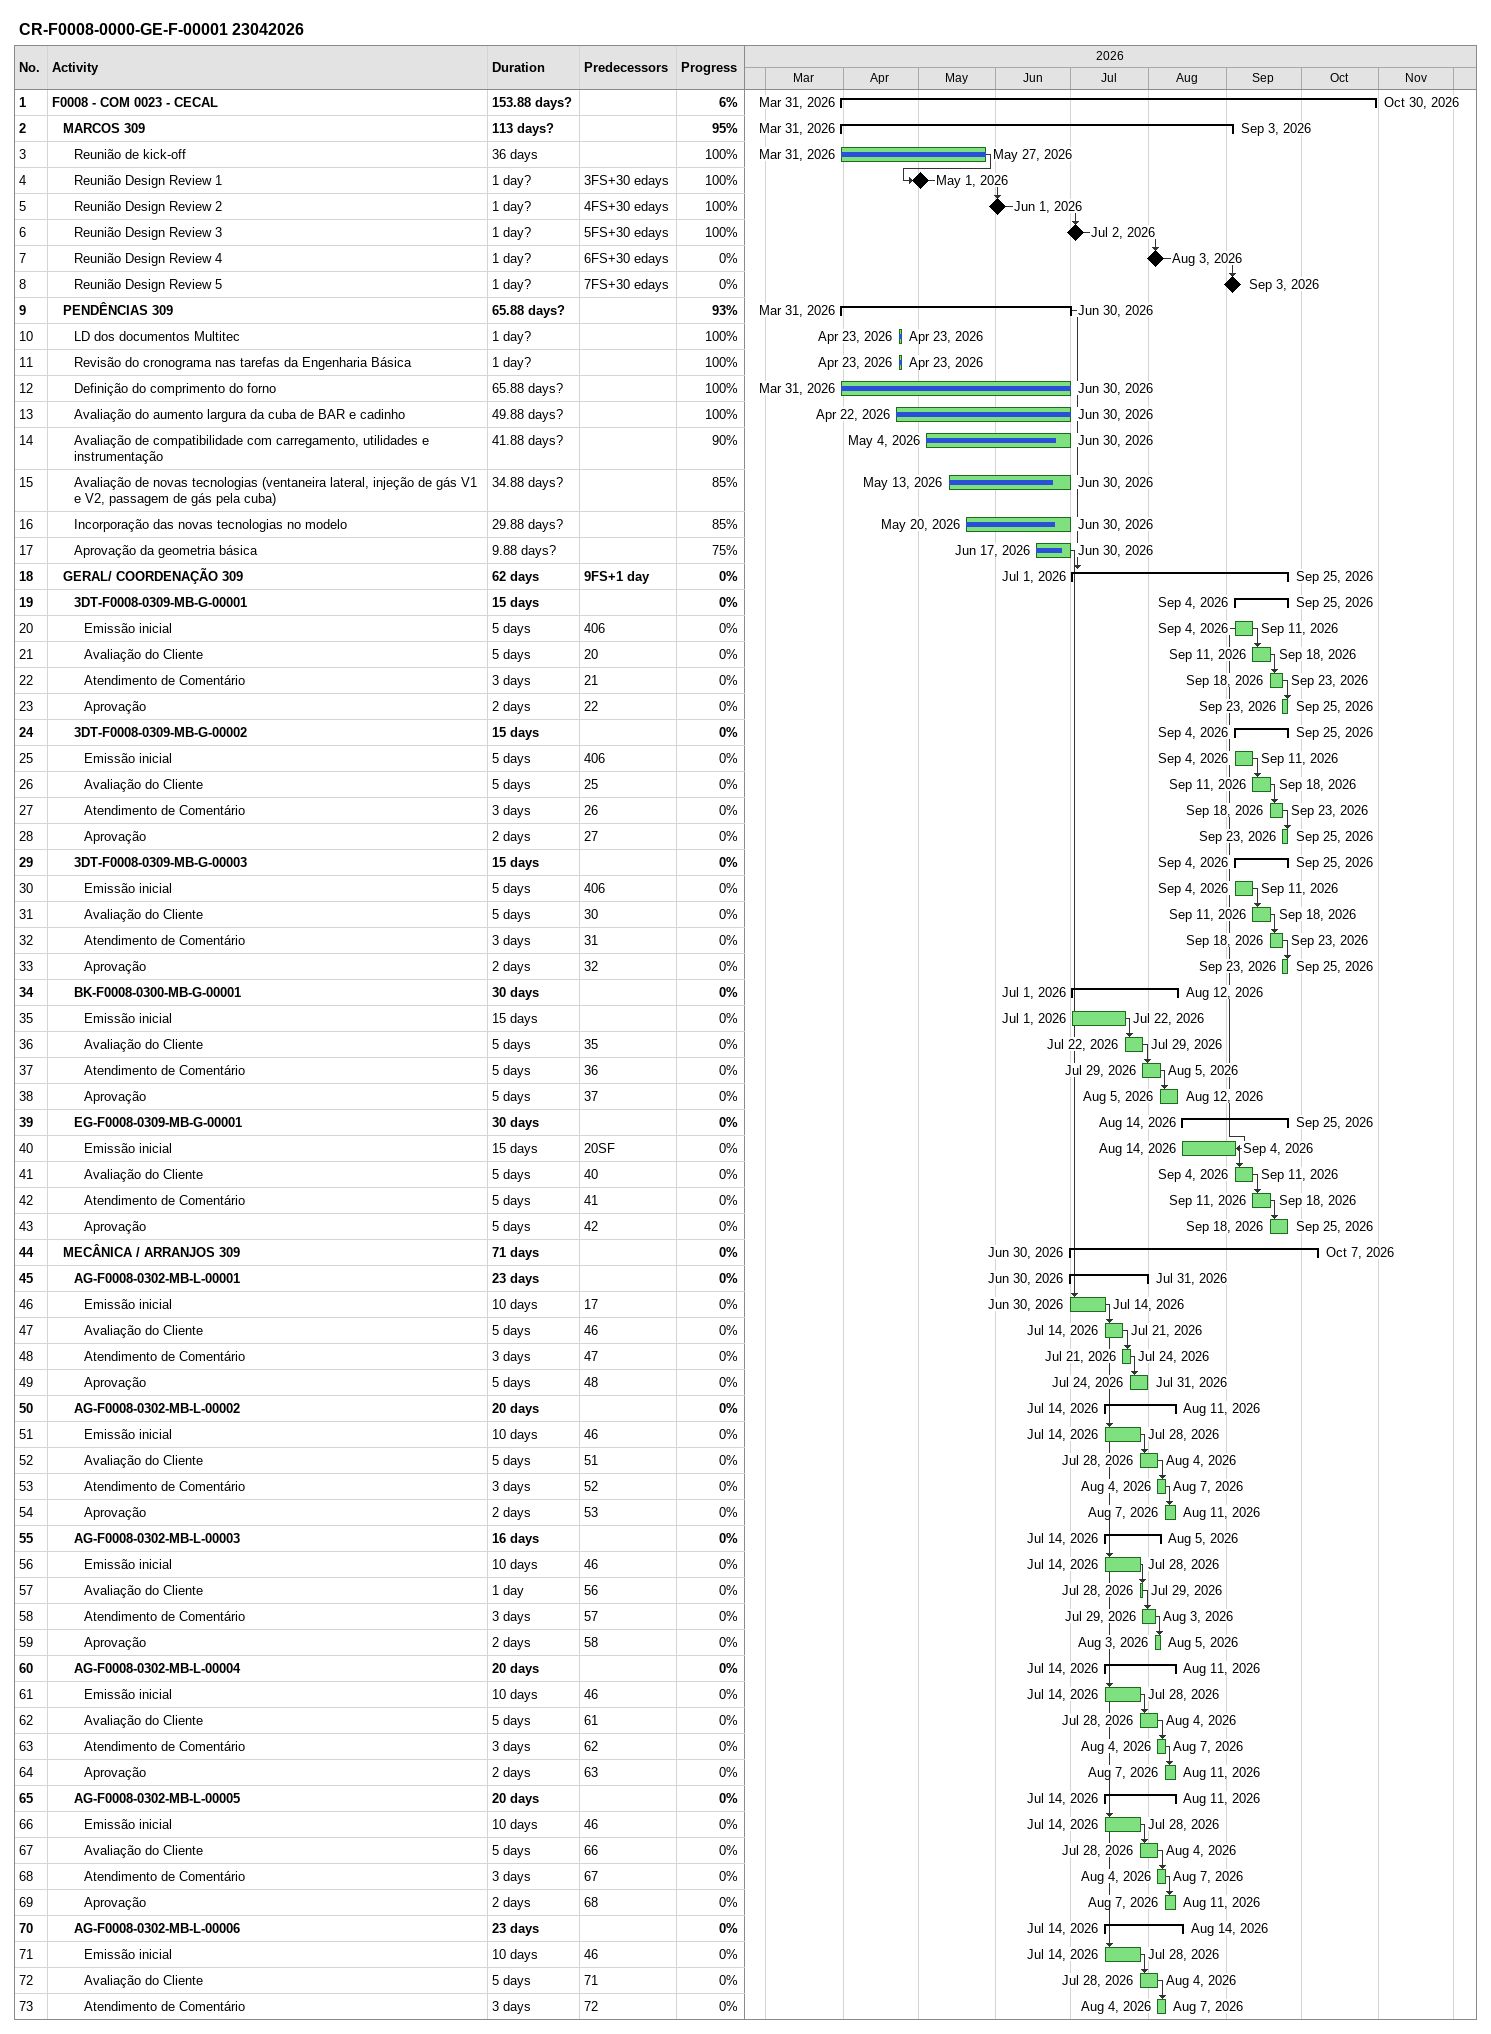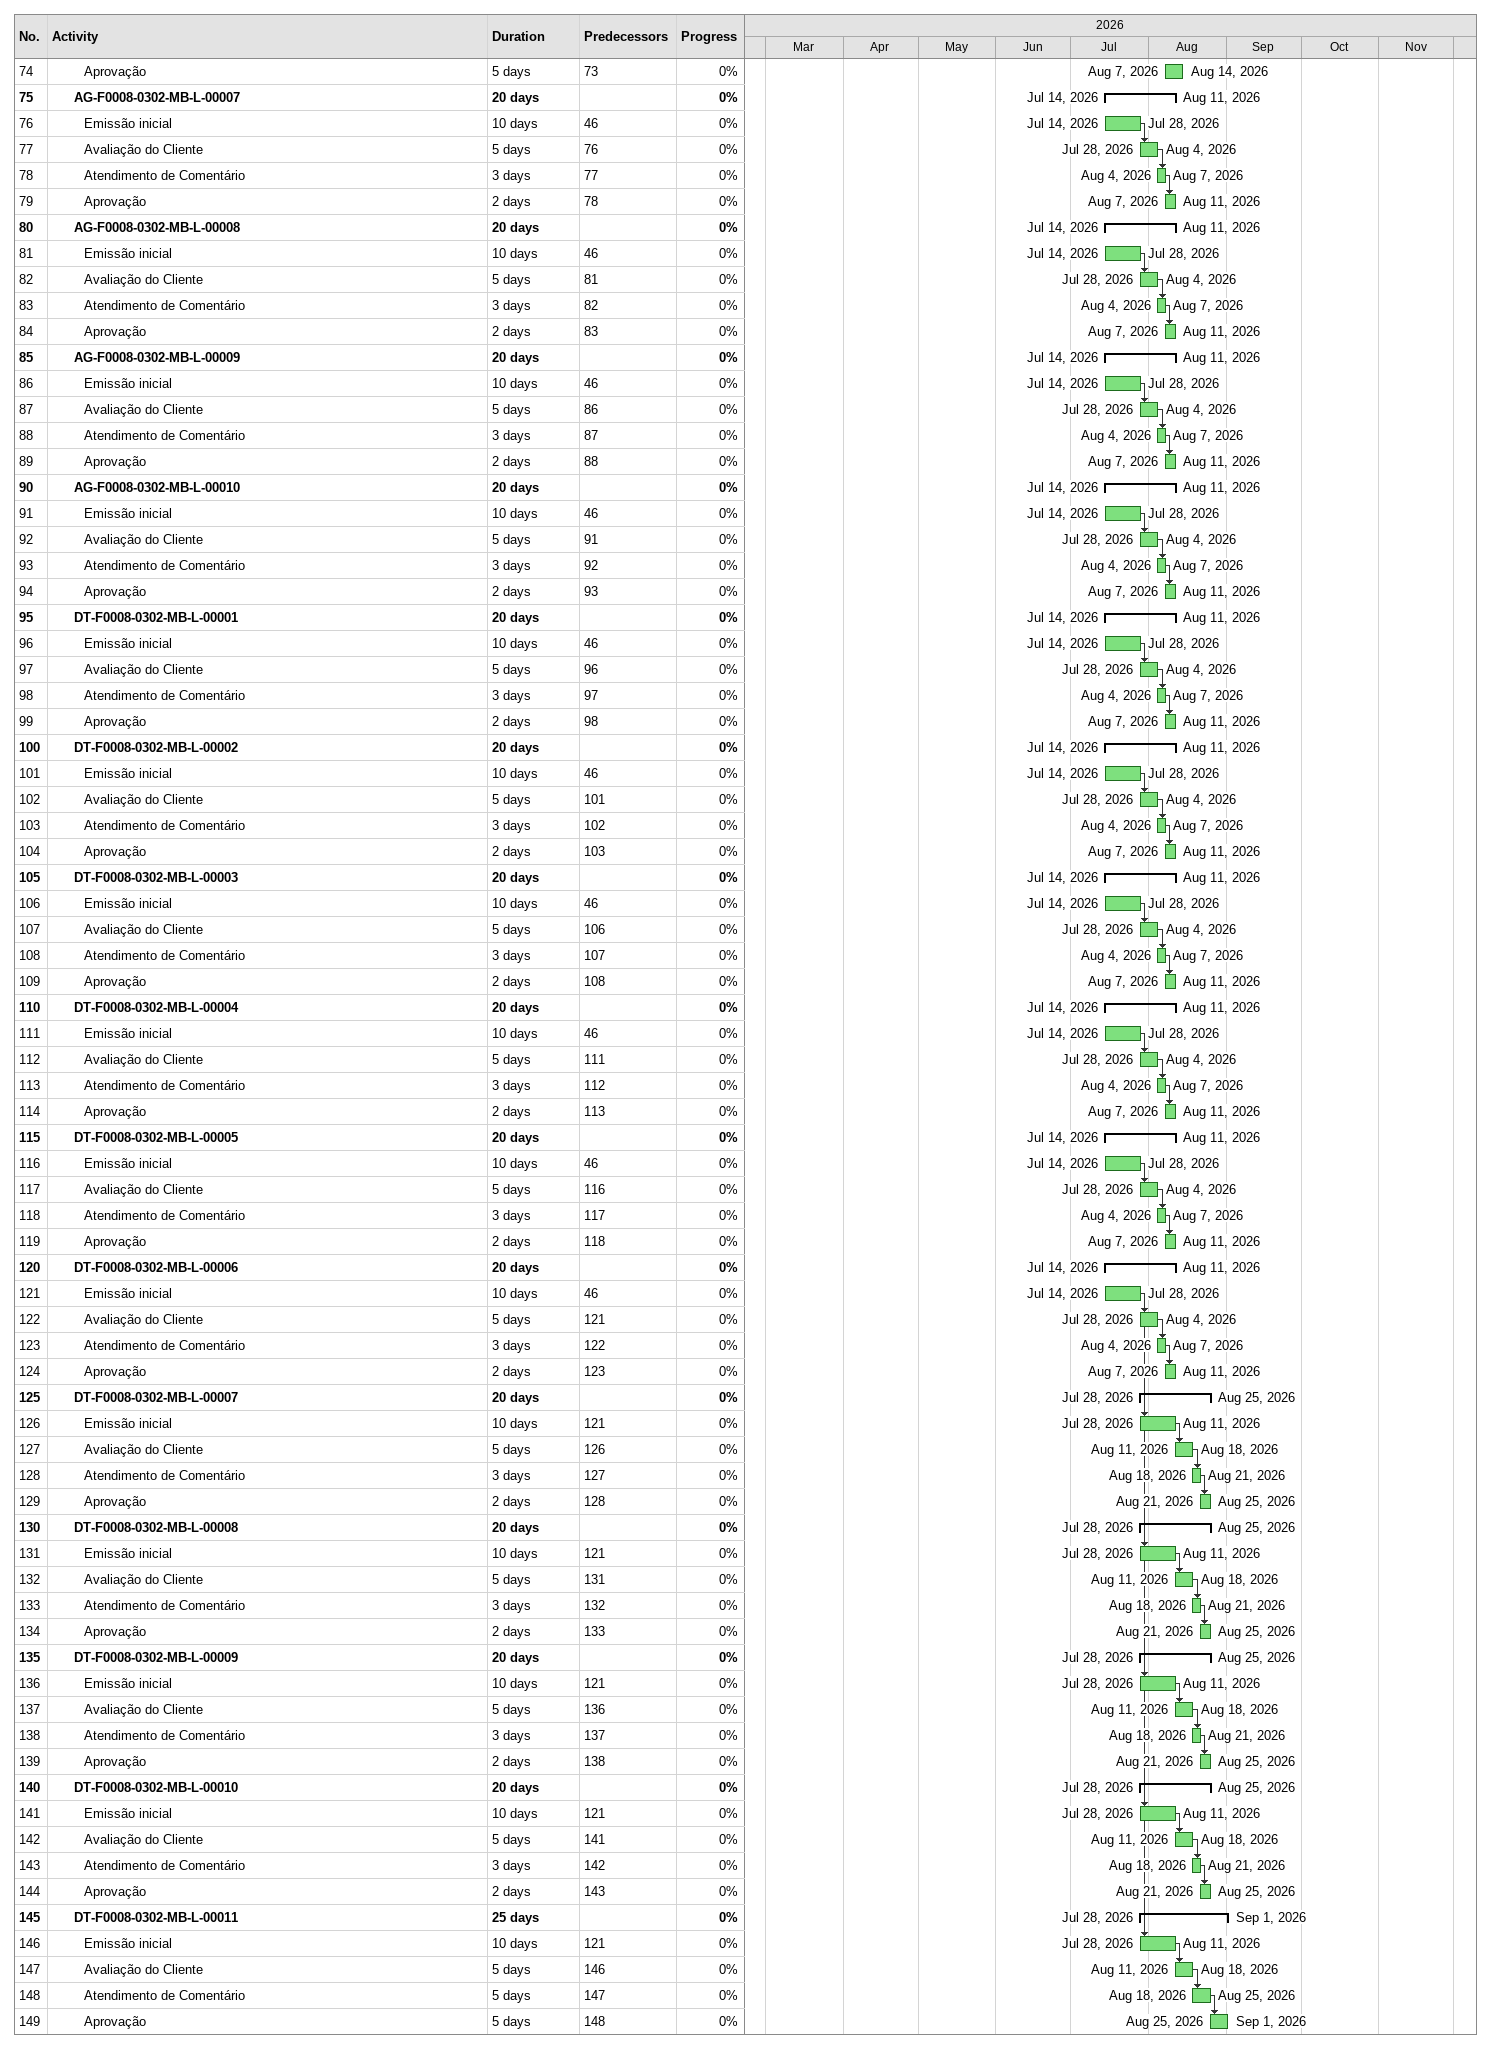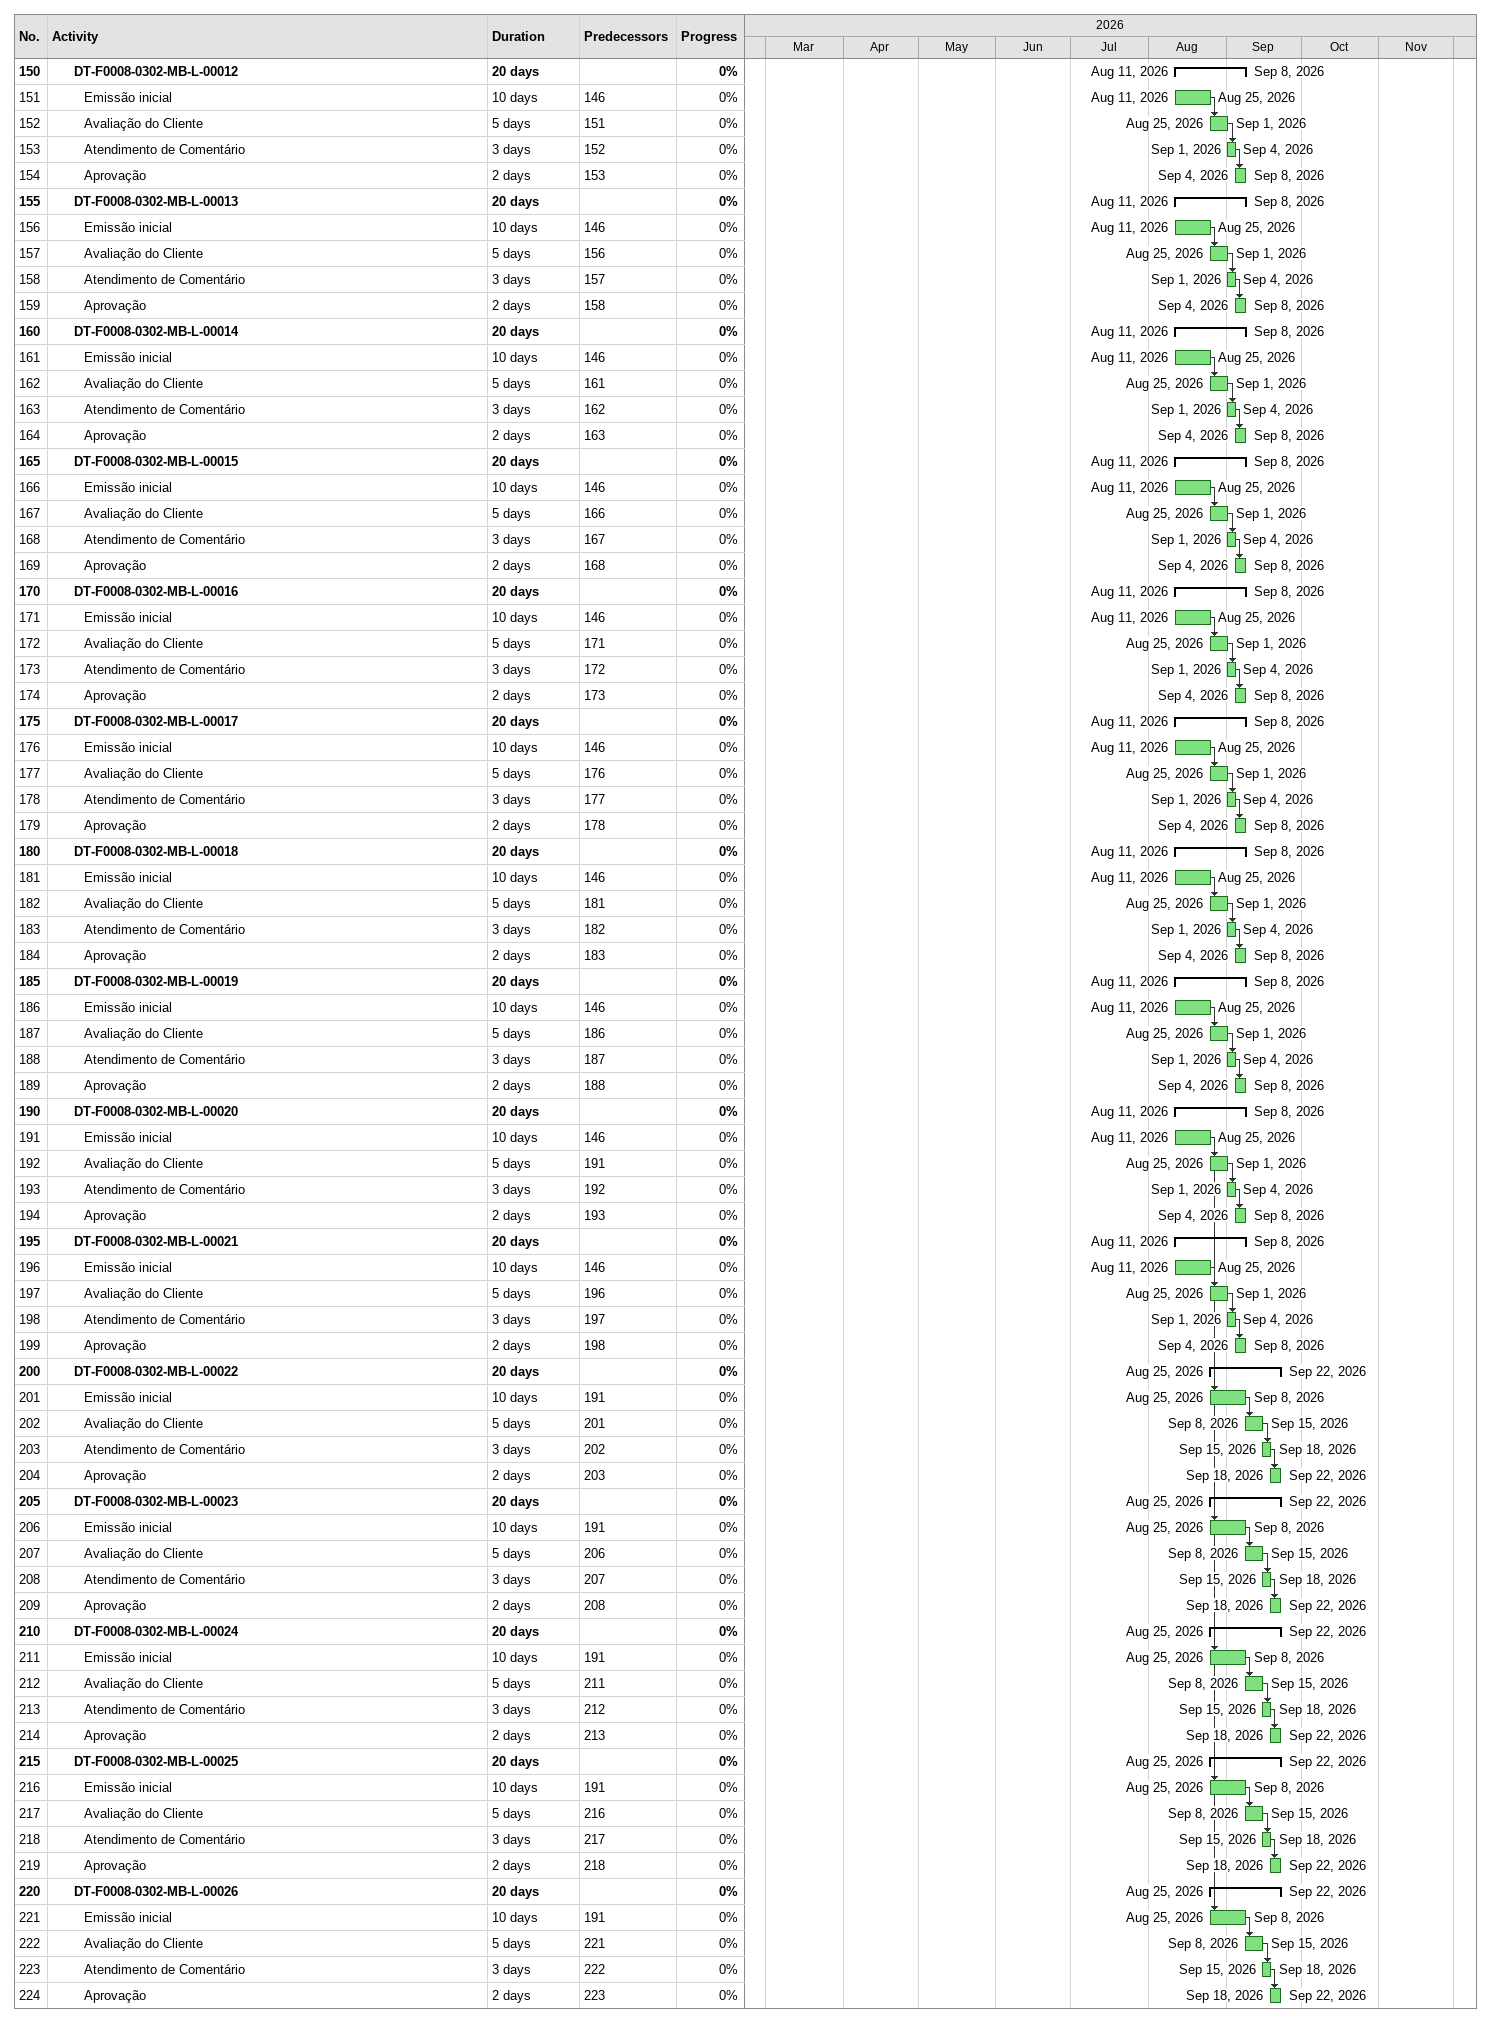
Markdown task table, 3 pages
CR-F0008-0000-GE-F-00001 23042026

| ID | Level | Task | Duration | Start | Finish | Predecessors | % complete |
|---|---|---|---|---|---|---|---|
| 1 | 1 | **F0008 - COM 0023 - CECAL** | 153.88d? | 2026-03-31 | 2026-10-30 |  | 6 |
| 2 | 2 | **MARCOS 309** | 113d? | 2026-03-31 | 2026-09-03 |  | 95 |
| 3 | 3 | Reunião de kick-off | 36d | 2026-03-31 | 2026-05-27 |  | 100 |
| 4 | 3 | Reunião Design Review 1 | 1d? | 2026-05-01 | 2026-05-01 | 3FS+30ed | 100 |
| 5 | 3 | Reunião Design Review 2 | 1d? | 2026-06-01 | 2026-06-01 | 4FS+30ed | 100 |
| 6 | 3 | Reunião Design Review 3 | 1d? | 2026-07-02 | 2026-07-02 | 5FS+30ed | 100 |
| 7 | 3 | Reunião Design Review 4 | 1d? | 2026-08-03 | 2026-08-03 | 6FS+30ed | 0 |
| 8 | 3 | Reunião Design Review 5 | 1d? | 2026-09-03 | 2026-09-03 | 7FS+30ed | 0 |
| 9 | 2 | **PENDÊNCIAS 309** | 65.88d? | 2026-03-31 | 2026-06-30 |  | 93 |
| 10 | 3 | LD dos documentos Multitec | 1d? | 2026-04-23 | 2026-04-23 |  | 100 |
| 11 | 3 | Revisão do cronograma nas tarefas da Engenharia Básica | 1d? | 2026-04-23 | 2026-04-23 |  | 100 |
| 12 | 3 | Definição do comprimento do forno | 65.88d? | 2026-03-31 | 2026-06-30 |  | 100 |
| 13 | 3 | Avaliação do aumento largura da cuba de BAR e cadinho | 49.88d? | 2026-04-22 | 2026-06-30 |  | 100 |
| 14 | 3 | Avaliação de compatibilidade com carregamento, utilidades e instrumentação | 41.88d? | 2026-05-04 | 2026-06-30 |  | 90 |
| 15 | 3 | Avaliação de novas tecnologias (ventaneira lateral, injeção de gás V1 e V2, passagem de gás pela cuba) | 34.88d? | 2026-05-13 | 2026-06-30 |  | 85 |
| 16 | 3 | Incorporação das novas tecnologias no modelo | 29.88d? | 2026-05-20 | 2026-06-30 |  | 85 |
| 17 | 3 | Aprovação da geometria básica | 9.88d? | 2026-06-17 | 2026-06-30 |  | 75 |
| 18 | 2 | **GERAL/ COORDENAÇÃO 309** | 62d | 2026-07-01 | 2026-09-25 | 9FS+1d | 0 |
| 19 | 3 | **3DT-F0008-0309-MB-G-00001** | 15d | 2026-09-04 | 2026-09-25 |  | 0 |
| 20 | 4 | Emissão inicial | 5d | 2026-09-04 | 2026-09-11 | 406 | 0 |
| 21 | 4 | Avaliação do Cliente | 5d | 2026-09-11 | 2026-09-18 | 20 | 0 |
| 22 | 4 | Atendimento de Comentário | 3d | 2026-09-18 | 2026-09-23 | 21 | 0 |
| 23 | 4 | Aprovação | 2d | 2026-09-23 | 2026-09-25 | 22 | 0 |
| 24 | 3 | **3DT-F0008-0309-MB-G-00002** | 15d | 2026-09-04 | 2026-09-25 |  | 0 |
| 25 | 4 | Emissão inicial | 5d | 2026-09-04 | 2026-09-11 | 406 | 0 |
| 26 | 4 | Avaliação do Cliente | 5d | 2026-09-11 | 2026-09-18 | 25 | 0 |
| 27 | 4 | Atendimento de Comentário | 3d | 2026-09-18 | 2026-09-23 | 26 | 0 |
| 28 | 4 | Aprovação | 2d | 2026-09-23 | 2026-09-25 | 27 | 0 |
| 29 | 3 | **3DT-F0008-0309-MB-G-00003** | 15d | 2026-09-04 | 2026-09-25 |  | 0 |
| 30 | 4 | Emissão inicial | 5d | 2026-09-04 | 2026-09-11 | 406 | 0 |
| 31 | 4 | Avaliação do Cliente | 5d | 2026-09-11 | 2026-09-18 | 30 | 0 |
| 32 | 4 | Atendimento de Comentário | 3d | 2026-09-18 | 2026-09-23 | 31 | 0 |
| 33 | 4 | Aprovação | 2d | 2026-09-23 | 2026-09-25 | 32 | 0 |
| 34 | 3 | **BK-F0008-0300-MB-G-00001** | 30d | 2026-07-01 | 2026-08-12 |  | 0 |
| 35 | 4 | Emissão inicial | 15d | 2026-07-01 | 2026-07-22 |  | 0 |
| 36 | 4 | Avaliação do Cliente | 5d | 2026-07-22 | 2026-07-29 | 35 | 0 |
| 37 | 4 | Atendimento de Comentário | 5d | 2026-07-29 | 2026-08-05 | 36 | 0 |
| 38 | 4 | Aprovação | 5d | 2026-08-05 | 2026-08-12 | 37 | 0 |
| 39 | 3 | **EG-F0008-0309-MB-G-00001** | 30d | 2026-08-14 | 2026-09-25 |  | 0 |
| 40 | 4 | Emissão inicial | 15d | 2026-08-14 | 2026-09-04 | 20SF | 0 |
| 41 | 4 | Avaliação do Cliente | 5d | 2026-09-04 | 2026-09-11 | 40 | 0 |
| 42 | 4 | Atendimento de Comentário | 5d | 2026-09-11 | 2026-09-18 | 41 | 0 |
| 43 | 4 | Aprovação | 5d | 2026-09-18 | 2026-09-25 | 42 | 0 |
| 44 | 2 | **MECÂNICA / ARRANJOS 309** | 71d | 2026-06-30 | 2026-10-07 |  | 0 |
| 45 | 3 | **AG-F0008-0302-MB-L-00001** | 23d | 2026-06-30 | 2026-07-31 |  | 0 |
| 46 | 4 | Emissão inicial | 10d | 2026-06-30 | 2026-07-14 | 17 | 0 |
| 47 | 4 | Avaliação do Cliente | 5d | 2026-07-14 | 2026-07-21 | 46 | 0 |
| 48 | 4 | Atendimento de Comentário | 3d | 2026-07-21 | 2026-07-24 | 47 | 0 |
| 49 | 4 | Aprovação | 5d | 2026-07-24 | 2026-07-31 | 48 | 0 |
| 50 | 3 | **AG-F0008-0302-MB-L-00002** | 20d | 2026-07-14 | 2026-08-11 |  | 0 |
| 51 | 4 | Emissão inicial | 10d | 2026-07-14 | 2026-07-28 | 46 | 0 |
| 52 | 4 | Avaliação do Cliente | 5d | 2026-07-28 | 2026-08-04 | 51 | 0 |
| 53 | 4 | Atendimento de Comentário | 3d | 2026-08-04 | 2026-08-07 | 52 | 0 |
| 54 | 4 | Aprovação | 2d | 2026-08-07 | 2026-08-11 | 53 | 0 |
| 55 | 3 | **AG-F0008-0302-MB-L-00003** | 16d | 2026-07-14 | 2026-08-05 |  | 0 |
| 56 | 4 | Emissão inicial | 10d | 2026-07-14 | 2026-07-28 | 46 | 0 |
| 57 | 4 | Avaliação do Cliente | 1d | 2026-07-28 | 2026-07-29 | 56 | 0 |
| 58 | 4 | Atendimento de Comentário | 3d | 2026-07-29 | 2026-08-03 | 57 | 0 |
| 59 | 4 | Aprovação | 2d | 2026-08-03 | 2026-08-05 | 58 | 0 |
| 60 | 3 | **AG-F0008-0302-MB-L-00004** | 20d | 2026-07-14 | 2026-08-11 |  | 0 |
| 61 | 4 | Emissão inicial | 10d | 2026-07-14 | 2026-07-28 | 46 | 0 |
| 62 | 4 | Avaliação do Cliente | 5d | 2026-07-28 | 2026-08-04 | 61 | 0 |
| 63 | 4 | Atendimento de Comentário | 3d | 2026-08-04 | 2026-08-07 | 62 | 0 |
| 64 | 4 | Aprovação | 2d | 2026-08-07 | 2026-08-11 | 63 | 0 |
| 65 | 3 | **AG-F0008-0302-MB-L-00005** | 20d | 2026-07-14 | 2026-08-11 |  | 0 |
| 66 | 4 | Emissão inicial | 10d | 2026-07-14 | 2026-07-28 | 46 | 0 |
| 67 | 4 | Avaliação do Cliente | 5d | 2026-07-28 | 2026-08-04 | 66 | 0 |
| 68 | 4 | Atendimento de Comentário | 3d | 2026-08-04 | 2026-08-07 | 67 | 0 |
| 69 | 4 | Aprovação | 2d | 2026-08-07 | 2026-08-11 | 68 | 0 |
| 70 | 3 | **AG-F0008-0302-MB-L-00006** | 23d | 2026-07-14 | 2026-08-14 |  | 0 |
| 71 | 4 | Emissão inicial | 10d | 2026-07-14 | 2026-07-28 | 46 | 0 |
| 72 | 4 | Avaliação do Cliente | 5d | 2026-07-28 | 2026-08-04 | 71 | 0 |
| 73 | 4 | Atendimento de Comentário | 3d | 2026-08-04 | 2026-08-07 | 72 | 0 |
| 74 | 4 | Aprovação | 5d | 2026-08-07 | 2026-08-14 | 73 | 0 |
| 75 | 3 | **AG-F0008-0302-MB-L-00007** | 20d | 2026-07-14 | 2026-08-11 |  | 0 |
| 76 | 4 | Emissão inicial | 10d | 2026-07-14 | 2026-07-28 | 46 | 0 |
| 77 | 4 | Avaliação do Cliente | 5d | 2026-07-28 | 2026-08-04 | 76 | 0 |
| 78 | 4 | Atendimento de Comentário | 3d | 2026-08-04 | 2026-08-07 | 77 | 0 |
| 79 | 4 | Aprovação | 2d | 2026-08-07 | 2026-08-11 | 78 | 0 |
| 80 | 3 | **AG-F0008-0302-MB-L-00008** | 20d | 2026-07-14 | 2026-08-11 |  | 0 |
| 81 | 4 | Emissão inicial | 10d | 2026-07-14 | 2026-07-28 | 46 | 0 |
| 82 | 4 | Avaliação do Cliente | 5d | 2026-07-28 | 2026-08-04 | 81 | 0 |
| 83 | 4 | Atendimento de Comentário | 3d | 2026-08-04 | 2026-08-07 | 82 | 0 |
| 84 | 4 | Aprovação | 2d | 2026-08-07 | 2026-08-11 | 83 | 0 |
| 85 | 3 | **AG-F0008-0302-MB-L-00009** | 20d | 2026-07-14 | 2026-08-11 |  | 0 |
| 86 | 4 | Emissão inicial | 10d | 2026-07-14 | 2026-07-28 | 46 | 0 |
| 87 | 4 | Avaliação do Cliente | 5d | 2026-07-28 | 2026-08-04 | 86 | 0 |
| 88 | 4 | Atendimento de Comentário | 3d | 2026-08-04 | 2026-08-07 | 87 | 0 |
| 89 | 4 | Aprovação | 2d | 2026-08-07 | 2026-08-11 | 88 | 0 |
| 90 | 3 | **AG-F0008-0302-MB-L-00010** | 20d | 2026-07-14 | 2026-08-11 |  | 0 |
| 91 | 4 | Emissão inicial | 10d | 2026-07-14 | 2026-07-28 | 46 | 0 |
| 92 | 4 | Avaliação do Cliente | 5d | 2026-07-28 | 2026-08-04 | 91 | 0 |
| 93 | 4 | Atendimento de Comentário | 3d | 2026-08-04 | 2026-08-07 | 92 | 0 |
| 94 | 4 | Aprovação | 2d | 2026-08-07 | 2026-08-11 | 93 | 0 |
| 95 | 3 | **DT-F0008-0302-MB-L-00001** | 20d | 2026-07-14 | 2026-08-11 |  | 0 |
| 96 | 4 | Emissão inicial | 10d | 2026-07-14 | 2026-07-28 | 46 | 0 |
| 97 | 4 | Avaliação do Cliente | 5d | 2026-07-28 | 2026-08-04 | 96 | 0 |
| 98 | 4 | Atendimento de Comentário | 3d | 2026-08-04 | 2026-08-07 | 97 | 0 |
| 99 | 4 | Aprovação | 2d | 2026-08-07 | 2026-08-11 | 98 | 0 |
| 100 | 3 | **DT-F0008-0302-MB-L-00002** | 20d | 2026-07-14 | 2026-08-11 |  | 0 |
| 101 | 4 | Emissão inicial | 10d | 2026-07-14 | 2026-07-28 | 46 | 0 |
| 102 | 4 | Avaliação do Cliente | 5d | 2026-07-28 | 2026-08-04 | 101 | 0 |
| 103 | 4 | Atendimento de Comentário | 3d | 2026-08-04 | 2026-08-07 | 102 | 0 |
| 104 | 4 | Aprovação | 2d | 2026-08-07 | 2026-08-11 | 103 | 0 |
| 105 | 3 | **DT-F0008-0302-MB-L-00003** | 20d | 2026-07-14 | 2026-08-11 |  | 0 |
| 106 | 4 | Emissão inicial | 10d | 2026-07-14 | 2026-07-28 | 46 | 0 |
| 107 | 4 | Avaliação do Cliente | 5d | 2026-07-28 | 2026-08-04 | 106 | 0 |
| 108 | 4 | Atendimento de Comentário | 3d | 2026-08-04 | 2026-08-07 | 107 | 0 |
| 109 | 4 | Aprovação | 2d | 2026-08-07 | 2026-08-11 | 108 | 0 |
| 110 | 3 | **DT-F0008-0302-MB-L-00004** | 20d | 2026-07-14 | 2026-08-11 |  | 0 |
| 111 | 4 | Emissão inicial | 10d | 2026-07-14 | 2026-07-28 | 46 | 0 |
| 112 | 4 | Avaliação do Cliente | 5d | 2026-07-28 | 2026-08-04 | 111 | 0 |
| 113 | 4 | Atendimento de Comentário | 3d | 2026-08-04 | 2026-08-07 | 112 | 0 |
| 114 | 4 | Aprovação | 2d | 2026-08-07 | 2026-08-11 | 113 | 0 |
| 115 | 3 | **DT-F0008-0302-MB-L-00005** | 20d | 2026-07-14 | 2026-08-11 |  | 0 |
| 116 | 4 | Emissão inicial | 10d | 2026-07-14 | 2026-07-28 | 46 | 0 |
| 117 | 4 | Avaliação do Cliente | 5d | 2026-07-28 | 2026-08-04 | 116 | 0 |
| 118 | 4 | Atendimento de Comentário | 3d | 2026-08-04 | 2026-08-07 | 117 | 0 |
| 119 | 4 | Aprovação | 2d | 2026-08-07 | 2026-08-11 | 118 | 0 |
| 120 | 3 | **DT-F0008-0302-MB-L-00006** | 20d | 2026-07-14 | 2026-08-11 |  | 0 |
| 121 | 4 | Emissão inicial | 10d | 2026-07-14 | 2026-07-28 | 46 | 0 |
| 122 | 4 | Avaliação do Cliente | 5d | 2026-07-28 | 2026-08-04 | 121 | 0 |
| 123 | 4 | Atendimento de Comentário | 3d | 2026-08-04 | 2026-08-07 | 122 | 0 |
| 124 | 4 | Aprovação | 2d | 2026-08-07 | 2026-08-11 | 123 | 0 |
| 125 | 3 | **DT-F0008-0302-MB-L-00007** | 20d | 2026-07-28 | 2026-08-25 |  | 0 |
| 126 | 4 | Emissão inicial | 10d | 2026-07-28 | 2026-08-11 | 121 | 0 |
| 127 | 4 | Avaliação do Cliente | 5d | 2026-08-11 | 2026-08-18 | 126 | 0 |
| 128 | 4 | Atendimento de Comentário | 3d | 2026-08-18 | 2026-08-21 | 127 | 0 |
| 129 | 4 | Aprovação | 2d | 2026-08-21 | 2026-08-25 | 128 | 0 |
| 130 | 3 | **DT-F0008-0302-MB-L-00008** | 20d | 2026-07-28 | 2026-08-25 |  | 0 |
| 131 | 4 | Emissão inicial | 10d | 2026-07-28 | 2026-08-11 | 121 | 0 |
| 132 | 4 | Avaliação do Cliente | 5d | 2026-08-11 | 2026-08-18 | 131 | 0 |
| 133 | 4 | Atendimento de Comentário | 3d | 2026-08-18 | 2026-08-21 | 132 | 0 |
| 134 | 4 | Aprovação | 2d | 2026-08-21 | 2026-08-25 | 133 | 0 |
| 135 | 3 | **DT-F0008-0302-MB-L-00009** | 20d | 2026-07-28 | 2026-08-25 |  | 0 |
| 136 | 4 | Emissão inicial | 10d | 2026-07-28 | 2026-08-11 | 121 | 0 |
| 137 | 4 | Avaliação do Cliente | 5d | 2026-08-11 | 2026-08-18 | 136 | 0 |
| 138 | 4 | Atendimento de Comentário | 3d | 2026-08-18 | 2026-08-21 | 137 | 0 |
| 139 | 4 | Aprovação | 2d | 2026-08-21 | 2026-08-25 | 138 | 0 |
| 140 | 3 | **DT-F0008-0302-MB-L-00010** | 20d | 2026-07-28 | 2026-08-25 |  | 0 |
| 141 | 4 | Emissão inicial | 10d | 2026-07-28 | 2026-08-11 | 121 | 0 |
| 142 | 4 | Avaliação do Cliente | 5d | 2026-08-11 | 2026-08-18 | 141 | 0 |
| 143 | 4 | Atendimento de Comentário | 3d | 2026-08-18 | 2026-08-21 | 142 | 0 |
| 144 | 4 | Aprovação | 2d | 2026-08-21 | 2026-08-25 | 143 | 0 |
| 145 | 3 | **DT-F0008-0302-MB-L-00011** | 25d | 2026-07-28 | 2026-09-01 |  | 0 |
| 146 | 4 | Emissão inicial | 10d | 2026-07-28 | 2026-08-11 | 121 | 0 |
| 147 | 4 | Avaliação do Cliente | 5d | 2026-08-11 | 2026-08-18 | 146 | 0 |
| 148 | 4 | Atendimento de Comentário | 5d | 2026-08-18 | 2026-08-25 | 147 | 0 |
| 149 | 4 | Aprovação | 5d | 2026-08-25 | 2026-09-01 | 148 | 0 |
| 150 | 3 | **DT-F0008-0302-MB-L-00012** | 20d | 2026-08-11 | 2026-09-08 |  | 0 |
| 151 | 4 | Emissão inicial | 10d | 2026-08-11 | 2026-08-25 | 146 | 0 |
| 152 | 4 | Avaliação do Cliente | 5d | 2026-08-25 | 2026-09-01 | 151 | 0 |
| 153 | 4 | Atendimento de Comentário | 3d | 2026-09-01 | 2026-09-04 | 152 | 0 |
| 154 | 4 | Aprovação | 2d | 2026-09-04 | 2026-09-08 | 153 | 0 |
| 155 | 3 | **DT-F0008-0302-MB-L-00013** | 20d | 2026-08-11 | 2026-09-08 |  | 0 |
| 156 | 4 | Emissão inicial | 10d | 2026-08-11 | 2026-08-25 | 146 | 0 |
| 157 | 4 | Avaliação do Cliente | 5d | 2026-08-25 | 2026-09-01 | 156 | 0 |
| 158 | 4 | Atendimento de Comentário | 3d | 2026-09-01 | 2026-09-04 | 157 | 0 |
| 159 | 4 | Aprovação | 2d | 2026-09-04 | 2026-09-08 | 158 | 0 |
| 160 | 3 | **DT-F0008-0302-MB-L-00014** | 20d | 2026-08-11 | 2026-09-08 |  | 0 |
| 161 | 4 | Emissão inicial | 10d | 2026-08-11 | 2026-08-25 | 146 | 0 |
| 162 | 4 | Avaliação do Cliente | 5d | 2026-08-25 | 2026-09-01 | 161 | 0 |
| 163 | 4 | Atendimento de Comentário | 3d | 2026-09-01 | 2026-09-04 | 162 | 0 |
| 164 | 4 | Aprovação | 2d | 2026-09-04 | 2026-09-08 | 163 | 0 |
| 165 | 3 | **DT-F0008-0302-MB-L-00015** | 20d | 2026-08-11 | 2026-09-08 |  | 0 |
| 166 | 4 | Emissão inicial | 10d | 2026-08-11 | 2026-08-25 | 146 | 0 |
| 167 | 4 | Avaliação do Cliente | 5d | 2026-08-25 | 2026-09-01 | 166 | 0 |
| 168 | 4 | Atendimento de Comentário | 3d | 2026-09-01 | 2026-09-04 | 167 | 0 |
| 169 | 4 | Aprovação | 2d | 2026-09-04 | 2026-09-08 | 168 | 0 |
| 170 | 3 | **DT-F0008-0302-MB-L-00016** | 20d | 2026-08-11 | 2026-09-08 |  | 0 |
| 171 | 4 | Emissão inicial | 10d | 2026-08-11 | 2026-08-25 | 146 | 0 |
| 172 | 4 | Avaliação do Cliente | 5d | 2026-08-25 | 2026-09-01 | 171 | 0 |
| 173 | 4 | Atendimento de Comentário | 3d | 2026-09-01 | 2026-09-04 | 172 | 0 |
| 174 | 4 | Aprovação | 2d | 2026-09-04 | 2026-09-08 | 173 | 0 |
| 175 | 3 | **DT-F0008-0302-MB-L-00017** | 20d | 2026-08-11 | 2026-09-08 |  | 0 |
| 176 | 4 | Emissão inicial | 10d | 2026-08-11 | 2026-08-25 | 146 | 0 |
| 177 | 4 | Avaliação do Cliente | 5d | 2026-08-25 | 2026-09-01 | 176 | 0 |
| 178 | 4 | Atendimento de Comentário | 3d | 2026-09-01 | 2026-09-04 | 177 | 0 |
| 179 | 4 | Aprovação | 2d | 2026-09-04 | 2026-09-08 | 178 | 0 |
| 180 | 3 | **DT-F0008-0302-MB-L-00018** | 20d | 2026-08-11 | 2026-09-08 |  | 0 |
| 181 | 4 | Emissão inicial | 10d | 2026-08-11 | 2026-08-25 | 146 | 0 |
| 182 | 4 | Avaliação do Cliente | 5d | 2026-08-25 | 2026-09-01 | 181 | 0 |
| 183 | 4 | Atendimento de Comentário | 3d | 2026-09-01 | 2026-09-04 | 182 | 0 |
| 184 | 4 | Aprovação | 2d | 2026-09-04 | 2026-09-08 | 183 | 0 |
| 185 | 3 | **DT-F0008-0302-MB-L-00019** | 20d | 2026-08-11 | 2026-09-08 |  | 0 |
| 186 | 4 | Emissão inicial | 10d | 2026-08-11 | 2026-08-25 | 146 | 0 |
| 187 | 4 | Avaliação do Cliente | 5d | 2026-08-25 | 2026-09-01 | 186 | 0 |
| 188 | 4 | Atendimento de Comentário | 3d | 2026-09-01 | 2026-09-04 | 187 | 0 |
| 189 | 4 | Aprovação | 2d | 2026-09-04 | 2026-09-08 | 188 | 0 |
| 190 | 3 | **DT-F0008-0302-MB-L-00020** | 20d | 2026-08-11 | 2026-09-08 |  | 0 |
| 191 | 4 | Emissão inicial | 10d | 2026-08-11 | 2026-08-25 | 146 | 0 |
| 192 | 4 | Avaliação do Cliente | 5d | 2026-08-25 | 2026-09-01 | 191 | 0 |
| 193 | 4 | Atendimento de Comentário | 3d | 2026-09-01 | 2026-09-04 | 192 | 0 |
| 194 | 4 | Aprovação | 2d | 2026-09-04 | 2026-09-08 | 193 | 0 |
| 195 | 3 | **DT-F0008-0302-MB-L-00021** | 20d | 2026-08-11 | 2026-09-08 |  | 0 |
| 196 | 4 | Emissão inicial | 10d | 2026-08-11 | 2026-08-25 | 146 | 0 |
| 197 | 4 | Avaliação do Cliente | 5d | 2026-08-25 | 2026-09-01 | 196 | 0 |
| 198 | 4 | Atendimento de Comentário | 3d | 2026-09-01 | 2026-09-04 | 197 | 0 |
| 199 | 4 | Aprovação | 2d | 2026-09-04 | 2026-09-08 | 198 | 0 |
| 200 | 3 | **DT-F0008-0302-MB-L-00022** | 20d | 2026-08-25 | 2026-09-22 |  | 0 |
| 201 | 4 | Emissão inicial | 10d | 2026-08-25 | 2026-09-08 | 191 | 0 |
| 202 | 4 | Avaliação do Cliente | 5d | 2026-09-08 | 2026-09-15 | 201 | 0 |
| 203 | 4 | Atendimento de Comentário | 3d | 2026-09-15 | 2026-09-18 | 202 | 0 |
| 204 | 4 | Aprovação | 2d | 2026-09-18 | 2026-09-22 | 203 | 0 |
| 205 | 3 | **DT-F0008-0302-MB-L-00023** | 20d | 2026-08-25 | 2026-09-22 |  | 0 |
| 206 | 4 | Emissão inicial | 10d | 2026-08-25 | 2026-09-08 | 191 | 0 |
| 207 | 4 | Avaliação do Cliente | 5d | 2026-09-08 | 2026-09-15 | 206 | 0 |
| 208 | 4 | Atendimento de Comentário | 3d | 2026-09-15 | 2026-09-18 | 207 | 0 |
| 209 | 4 | Aprovação | 2d | 2026-09-18 | 2026-09-22 | 208 | 0 |
| 210 | 3 | **DT-F0008-0302-MB-L-00024** | 20d | 2026-08-25 | 2026-09-22 |  | 0 |
| 211 | 4 | Emissão inicial | 10d | 2026-08-25 | 2026-09-08 | 191 | 0 |
| 212 | 4 | Avaliação do Cliente | 5d | 2026-09-08 | 2026-09-15 | 211 | 0 |
| 213 | 4 | Atendimento de Comentário | 3d | 2026-09-15 | 2026-09-18 | 212 | 0 |
| 214 | 4 | Aprovação | 2d | 2026-09-18 | 2026-09-22 | 213 | 0 |
| 215 | 3 | **DT-F0008-0302-MB-L-00025** | 20d | 2026-08-25 | 2026-09-22 |  | 0 |
| 216 | 4 | Emissão inicial | 10d | 2026-08-25 | 2026-09-08 | 191 | 0 |
| 217 | 4 | Avaliação do Cliente | 5d | 2026-09-08 | 2026-09-15 | 216 | 0 |
| 218 | 4 | Atendimento de Comentário | 3d | 2026-09-15 | 2026-09-18 | 217 | 0 |
| 219 | 4 | Aprovação | 2d | 2026-09-18 | 2026-09-22 | 218 | 0 |
| 220 | 3 | **DT-F0008-0302-MB-L-00026** | 20d | 2026-08-25 | 2026-09-22 |  | 0 |
| 221 | 4 | Emissão inicial | 10d | 2026-08-25 | 2026-09-08 | 191 | 0 |
| 222 | 4 | Avaliação do Cliente | 5d | 2026-09-08 | 2026-09-15 | 221 | 0 |
| 223 | 4 | Atendimento de Comentário | 3d | 2026-09-15 | 2026-09-18 | 222 | 0 |
| 224 | 4 | Aprovação | 2d | 2026-09-18 | 2026-09-22 | 223 | 0 |
